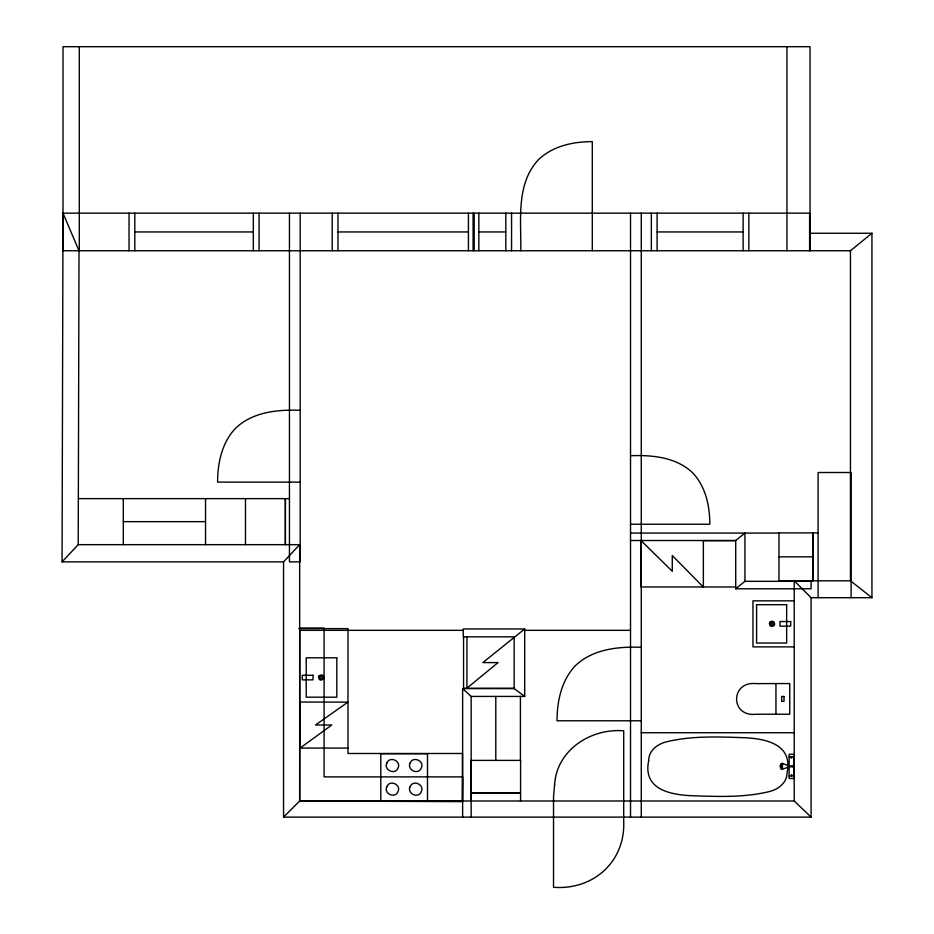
<?xml version="1.0" encoding="UTF-8"?>
<svg xmlns="http://www.w3.org/2000/svg" width="934" height="934" viewBox="0 0 934 934"><rect width="100%" height="100%" fill="white"/><g stroke="black" fill="none" stroke-linecap="round" stroke-linejoin="round"><path stroke-width="1.4" d="M62.064 561.871L78.222 544.662L299.674 544.662L283.562 561.871L62.064 561.871L63.01 213.162L809.615 213.162L809.615 250.744M78.222 544.662L79.016 250.744L63.01 213.162M283.562 561.871L283.562 817.11L299.674 800.998L299.767 628.068L324.098 628.068L324.098 776.878L462.657 776.878L462.447 801.641L299.674 800.987L299.674 544.662M466.673 688.346L498.055 662.591L482.866 662.591L524.698 628.967L524.698 696.425L471.156 696.425L462.634 688.556L462.634 817.11M810.035 250.744L810.035 46.7L63.01 46.7L63.01 250.744L850.454 250.744L871.936 233.267L871.936 597.69L811.086 597.69L794.215 580.808L794.215 800.998L811.086 817.11L811.086 597.69M735.723 540.517L744.935 533.069L744.935 581.322L735.723 588.77L735.723 540.517L630.52 540.517M300.059 748.064L331.815 724.982L315.529 724.982L347.927 702.123L300.059 702.041L300.059 748.064L347.927 748.064M299.674 628.173L298.857 628.629L347.985 628.629L347.985 753.493L462.447 753.493L462.447 801.185L299.674 800.987L794.215 800.998M775.956 683.56L756.201 683.63C730.178 680.734 729.979 717.347 756.201 714.23L789.744 714.23L789.744 683.56L775.956 683.56L775.956 714.23M134.8 231.947L253.324 231.947M337.98 231.947L468.424 231.947M478.85 231.947L505.808 231.947M657.104 231.947L743.125 231.947M809.615 233.267L871.936 233.267M300.188 410.295C277.62 409.466 252.67 411.894 235.566 428.251C221.942 442.576 217.587 462.914 217.599 482.131L300.188 482.131M630.52 455.71C652.201 454.916 676.216 457.111 692.666 472.837C705.66 486.509 709.817 505.913 709.805 524.243L630.52 524.243M78.351 498.639L289.447 498.639M123.3 521.651L205.538 521.651M818.102 532.894L812.919 532.894L812.919 580.808M630.52 533.069L778.979 533.092M703.36 540.634L735.723 540.634M778.979 556.851L812.697 556.851M778.979 580.808L850.454 580.808L871.936 597.69M744.935 581.322L811.086 581.322L811.086 588.77L735.723 588.77M735.723 586.996L640.993 586.961L640.993 540.517L672.282 571.316L672.282 555.532L703.255 586.961M794.098 600.842L752.956 600.842L752.956 646.877L794.098 646.877M524.698 628.967L463.252 628.967L463.252 636.836L514.155 636.836L514.155 688.556L524.698 696.425M299.674 630.333L463.252 630.333M524.698 630.333L630.52 630.333M641.273 647.285C618.261 646.456 592.845 649.002 575.402 665.662C561.474 680.314 557.026 701.119 557.038 720.779L641.273 720.791M514.155 688.346L463.556 688.346L463.556 636.836M462.634 688.556L514.155 688.556M641.191 732.746L794.215 732.746M789.148 756.715L793.83 756.715M793.83 765.32C789.043 767.538 785.167 763.405 781.116 763.51L780.018 766.102L781.116 769.184C785.167 769.277 789.043 765.168 793.83 767.386M789.148 775.979L793.83 775.897M283.562 817.11L811.086 817.11M851.096 597.69L851.096 472.511L818.091 472.511L818.091 597.69M850.454 250.744L850.454 580.808M812.697 580.808L812.697 532.894L778.979 532.894L778.979 581.322M789.148 765.32L789.148 754.263L793.83 754.263L793.83 778.501L789.148 778.501L789.148 767.386M787.689 765.32L787.689 767.386M786.965 46.7L786.965 250.744M748.87 213.162L748.87 250.744M743.125 213.162L743.125 250.744M703.36 540.517L703.36 586.996M657.104 213.162L657.104 250.744M651.348 213.162L651.348 250.744M641.273 213.162L641.273 817.11M630.52 213.162L630.52 817.11M592.284 250.744L592.284 141.641C573.161 141.618 552.916 145.961 538.649 159.516C515.591 183.87 521.347 220.354 520.775 250.744M520.577 800.998L520.577 793.328L471.273 793.328L471.273 800.998M520.413 696.425L520.413 760.393M511.563 213.162L511.563 250.744M505.808 213.162L505.808 250.744M495.791 696.425L495.791 760.393M478.85 213.162L478.85 250.744M474.18 213.162L474.18 250.744M473.094 213.162L473.094 250.744M471.156 696.425L471.156 817.11M468.424 213.162L468.424 250.744M466.93 636.836L466.93 688.346M427.492 801.127L427.492 753.715L380.792 753.715L380.792 801.127M337.98 213.162L337.98 250.744M332.224 213.162L332.224 250.744M300.188 213.162L300.188 561.871L289.447 561.871L289.447 213.162M285.419 498.639L285.419 544.662M285.337 498.639L285.337 544.662M259.08 213.162L259.08 250.744M253.324 213.162L253.324 250.744M245.479 498.639L245.479 544.662M205.538 498.639L205.538 544.662M134.8 213.162L134.8 250.744M129.044 213.162L129.044 250.744M123.3 498.639L123.3 544.662M79.308 46.7L79.308 250.744M648.675 760.72C642.475 790.257 671.908 795.278 694.989 795.815C720.102 796.714 745.729 797.496 770.281 791.331C778.933 788.938 787.093 782.33 787.082 772.687C793.27 743.149 763.837 738.129 740.755 737.591C715.654 736.704 690.016 735.91 665.463 742.075C656.824 744.468 648.651 751.076 648.675 760.72M554.609 784.548L553.523 796.877L553.523 887.3C593.23 890.289 625.43 861.72 623.714 821.219L623.714 730.797C590.977 728.158 556.804 749.78 554.609 784.548M410.061 763.136C406.804 770.13 418.502 775.442 421.374 767.911C424.643 760.93 412.921 755.618 410.061 763.136M410.061 786.767C406.792 793.76 418.502 799.072 421.374 791.542C424.643 784.56 412.921 779.248 410.061 786.767M386.781 763.136C383.512 770.13 395.222 775.442 398.082 767.911C401.351 760.93 389.641 755.618 386.781 763.136M386.781 786.767C383.512 793.76 395.222 799.072 398.082 791.542C401.351 784.56 389.641 779.248 386.781 786.767M791.121 757.696C792.487 758.992 791.296 755.279 791.121 757.696M791.542 775.652C790.281 775.559 792.452 773.632 791.542 775.652M781.688 764.129L781.034 766.919L782.47 769.453L782.47 763.241L781.688 764.129M770.118 621.962L769.336 623.387L770.118 625.757L771.542 626.539L773.912 625.757L774.706 624.332L773.912 621.962L772.488 621.18L770.118 621.962M319.265 675.586L318.482 677.022L319.265 679.392L320.689 680.174L323.071 679.392L323.853 677.967L323.071 675.586L321.635 674.803L319.265 675.586M320.082 676.403L320.082 678.574L322.253 678.574L322.253 676.403L320.082 676.403M770.935 622.768L770.935 624.939L773.095 624.939L773.095 622.768L770.935 622.768M786.661 604.683L756.587 604.683L756.587 643.036L786.661 643.036L786.661 604.683M790.678 621.554L779.937 621.554L779.937 626.165L790.678 626.165L790.678 621.554M336.812 657.805L306.224 657.805L306.224 697.184L336.812 697.184L336.812 657.805M312.995 675.259L302.254 675.259L302.254 679.859L312.995 679.859L312.995 675.259M784.011 696.46L781.688 696.46L781.688 701.329L784.011 701.329L784.011 696.46M520.577 760.393L471.18 760.393L471.273 792.838L520.577 792.838L520.577 760.393"/></g></svg>
